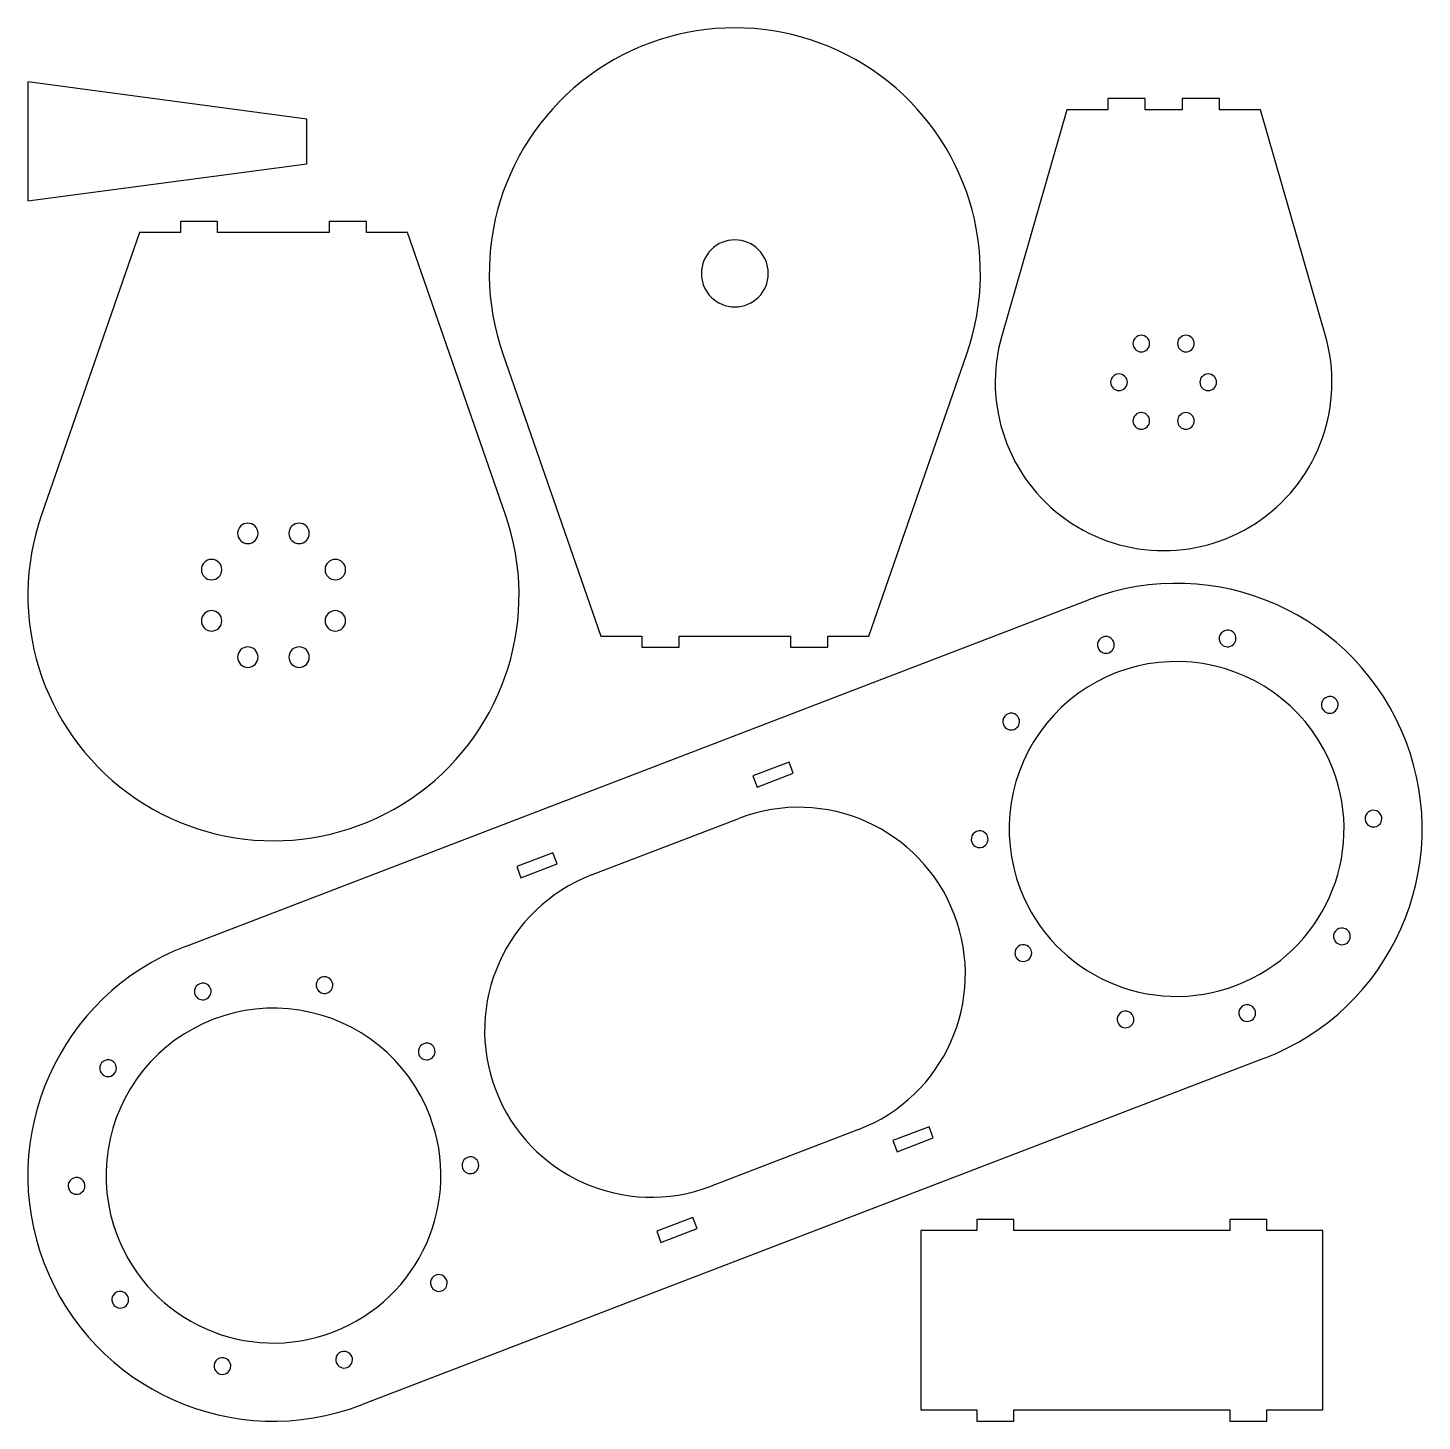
# Model space of a CAD drawing. Header units: millimetres. Extents: x 6 to 381, y 6 to 380.
import ezdxf

# ---------------------------------------------------------------- set-up
doc = ezdxf.new("R2010")
doc.units = ezdxf.units.MM

msp = doc.modelspace()

# ---------------------------------------------------------------- linework, layer by layer
at = {"layer": 'CUT'}
for p, q in [((81, 356), (6, 366)), ((6, 366), (6, 334)), ((306.2464, 361.4887), (296.2464, 361.4887)), ((296.2464, 361.4887), (296.2464, 358.4887)), ((306.2464, 358.4887), (306.2464, 361.4887)), ((326.2464, 361.4887), (316.2464, 361.4887)), ((316.2464, 361.4887), (316.2464, 358.4887)), ((326.2464, 358.4887), (326.2464, 361.4887)), ((81, 344), (81, 356)), ((285.2464, 358.4887), (267.7625, 297.7573)), ((296.2464, 358.4887), (285.2464, 358.4887)), ((316.2464, 358.4887), (306.2464, 358.4887)), ((337.2464, 358.4887), (326.2464, 358.4887)), ((354.7303, 297.7573), (337.2464, 358.4887)), ((6, 334), (81, 344)), ((57, 328.4923), (47, 328.4923)), ((47, 328.4923), (47, 325.4923)), ((57, 325.4923), (57, 328.4923)), ((97, 328.4923), (87, 328.4923)), ((87, 328.4923), (87, 325.4923)), ((97, 325.4923), (97, 328.4923)), ((36, 325.4923), (9.6544, 249.6493)), ((47, 325.4923), (36, 325.4923)), ((87, 325.4923), (57, 325.4923)), ((108, 325.4923), (97, 325.4923)), ((134.3456, 249.6493), (108, 325.4923)), ((133.6544, 292.843), (160, 217)), ((232, 217), (258.3456, 292.843)), ((48.3405, 133.6163), (291.0715, 226.792)), ((160, 217), (171, 217)), ((171, 217), (171, 214)), ((171, 214), (181, 214)), ((181, 214), (181, 217)), ((181, 217), (211, 217)), ((211, 217), (211, 214)), ((211, 214), (221, 214)), ((221, 214), (221, 217)), ((221, 217), (232, 217)), ((210.5669, 183.1425), (200.8577, 179.4155)), ((202.0045, 176.4281), (211.7137, 180.1551)), ((211.7137, 180.1551), (210.5669, 183.1425)), ((200.8577, 179.4155), (202.0045, 176.4281)), ((157.5115, 152.8148), (197.0953, 168.0096)), ((147.0835, 158.7735), (137.3742, 155.0465)), ((148.2302, 155.7861), (147.0835, 158.7735)), ((137.3742, 155.0465), (138.521, 152.059)), ((138.521, 152.059), (148.2302, 155.7861)), ((338.376, 103.5594), (95.6451, 10.3837)), ((229.2051, 84.3608), (189.6213, 69.166)), ((248.1956, 85.1166), (238.4863, 81.3896)), ((249.3423, 82.1291), (248.1956, 85.1166)), ((238.4863, 81.3896), (239.6331, 78.4021)), ((239.6331, 78.4021), (249.3423, 82.1291)), ((184.7121, 60.7476), (175.0029, 57.0206)), ((185.8589, 57.7601), (184.7121, 60.7476)), ((271, 60.2), (261, 60.2)), ((261, 60.2), (261, 57.2)), ((271, 57.2), (271, 60.2)), ((339, 60.2), (329, 60.2)), ((329, 60.2), (329, 57.2)), ((339, 57.2), (339, 60.2)), ((175.0029, 57.0206), (176.1496, 54.0331)), ((176.1496, 54.0331), (185.8589, 57.7601)), ((261, 57.2), (246, 57.2)), ((246, 57.2), (246, 9)), ((329, 57.2), (271, 57.2)), ((354, 57.2), (339, 57.2)), ((354, 9), (354, 57.2)), ((246, 9), (261, 9)), ((261, 9), (261, 6)), ((271, 6), (271, 9)), ((271, 9), (329, 9)), ((329, 9), (329, 6)), ((339, 6), (339, 9)), ((339, 9), (354, 9)), ((261, 6), (271, 6)), ((329, 6), (339, 6))]:
    msp.add_line(p, q, dxfattribs=at)
for centre, radius, start, end in [((196, 314.5), 66, 340.8443, 199.1557), ((196, 314.5), 9, 90, 270), ((196, 314.5), 9, 270, 90), ((311.2464, 285.2387), 45.25, 163.9395, 16.0605), ((305.2464, 295.6311), 2.25, 90, 270), ((305.2464, 295.6311), 2.25, 270, 90), ((317.2464, 295.6311), 2.25, 90, 270), ((317.2464, 295.6311), 2.25, 270, 90), ((299.2464, 285.2387), 2.25, 90, 270), ((299.2464, 285.2387), 2.25, 270, 90), ((323.2464, 285.2387), 2.25, 90, 270), ((323.2464, 285.2387), 2.25, 270, 90), ((305.2464, 274.8464), 2.25, 90, 270), ((305.2464, 274.8464), 2.25, 270, 90), ((317.2464, 274.8464), 2.25, 90, 270), ((317.2464, 274.8464), 2.25, 270, 90), ((72, 227.9923), 66, 160.8443, 19.1557), ((65.1117, 244.6222), 2.75, 90, 270), ((65.1117, 244.6222), 2.75, 270, 90), ((78.8883, 244.6222), 2.75, 90, 270), ((78.8883, 244.6222), 2.75, 270, 90), ((55.3701, 234.8806), 2.75, 90, 270), ((55.3701, 234.8806), 2.75, 270, 90), ((88.6298, 234.8806), 2.75, 90, 270), ((88.6298, 234.8806), 2.75, 270, 90), ((314.7237, 165.1757), 66, 291, 111), ((55.3701, 221.104), 2.75, 90, 270), ((55.3701, 221.104), 2.75, 270, 90), ((88.6298, 221.104), 2.75, 90, 270), ((88.6298, 221.104), 2.75, 270, 90), ((328.4411, 216.3697), 2.25, 21, 201), ((65.1117, 211.3625), 2.75, 90, 270), ((65.1117, 211.3625), 2.75, 270, 90), ((78.8883, 211.3625), 2.75, 90, 270), ((78.8883, 211.3625), 2.75, 270, 90), ((295.7302, 214.6554), 2.25, 21, 201), ((295.7302, 214.6554), 2.25, 201, 21), ((328.4411, 216.3697), 2.25, 201, 21), ((314.7237, 165.1757), 45, 21, 201), ((355.9125, 198.5296), 2.25, 21, 201), ((355.9125, 198.5296), 2.25, 201, 21), ((270.2742, 194.0415), 2.25, 21, 201), ((270.2742, 194.0415), 2.25, 201, 21), ((314.7237, 165.1757), 45, 201, 21), ((213.1502, 126.1852), 44.8, 291, 111), ((367.6511, 167.9495), 2.25, 21, 201), ((367.6511, 167.9495), 2.25, 201, 21), ((261.7964, 162.4019), 2.25, 21, 201), ((261.7964, 162.4019), 2.25, 201, 21), ((173.5664, 110.9904), 44.8, 111, 291), ((359.1733, 136.3098), 2.25, 21, 201), ((359.1733, 136.3098), 2.25, 201, 21), ((71.9928, 72), 66, 111, 291), ((273.535, 131.8217), 2.25, 21, 201), ((273.535, 131.8217), 2.25, 201, 21), ((52.9993, 121.4798), 2.25, 21, 201), ((85.7102, 123.1941), 2.25, 21, 201), ((85.7102, 123.1941), 2.25, 201, 21), ((52.9993, 121.4798), 2.25, 201, 21), ((71.9928, 72), 45, 21, 201), ((301.0063, 113.9816), 2.25, 21, 201), ((333.7172, 115.6959), 2.25, 21, 201), ((333.7172, 115.6959), 2.25, 201, 21), ((301.0063, 113.9816), 2.25, 201, 21), ((113.1816, 105.354), 2.25, 21, 201), ((113.1816, 105.354), 2.25, 201, 21), ((27.5433, 100.8659), 2.25, 21, 201), ((27.5433, 100.8659), 2.25, 201, 21), ((71.9928, 72), 45, 201, 21), ((124.9202, 74.7738), 2.25, 21, 201), ((124.9202, 74.7738), 2.25, 201, 21), ((19.0655, 69.2262), 2.25, 21, 201), ((19.0655, 69.2262), 2.25, 201, 21), ((116.4424, 43.1341), 2.25, 21, 201), ((116.4424, 43.1341), 2.25, 201, 21), ((30.8041, 38.646), 2.25, 21, 201), ((30.8041, 38.646), 2.25, 201, 21), ((58.2754, 20.8059), 2.25, 21, 201), ((90.9863, 22.5202), 2.25, 21, 201), ((90.9863, 22.5202), 2.25, 201, 21), ((58.2754, 20.8059), 2.25, 201, 21)]:
    msp.add_arc(centre, radius, start, end, dxfattribs=at)

doc.saveas('drawing.dxf')
